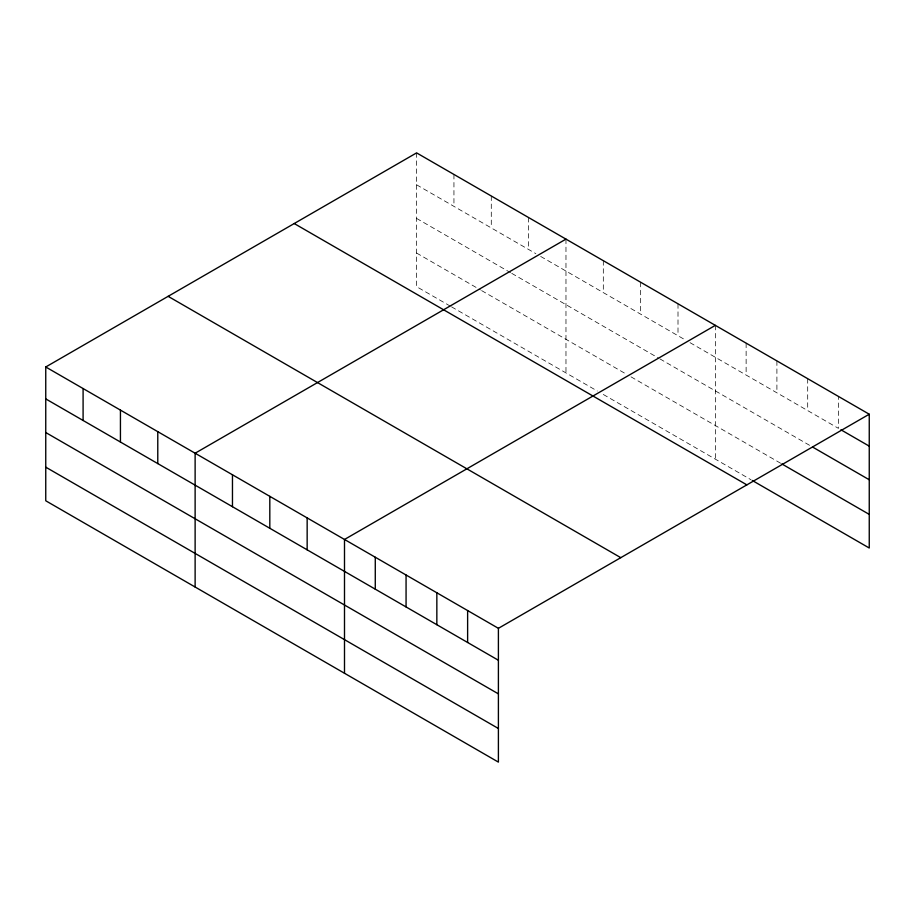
<?xml version="1.0" encoding="UTF-8"?>
<svg xmlns="http://www.w3.org/2000/svg" width="915" height="915" viewBox="0 0 915 915"><rect width="100%" height="100%" fill="white"/><g stroke="black" fill="none" stroke-linecap="round" stroke-linejoin="round"><path stroke-width="0.69" stroke-dasharray="4.58 3.43" d="M450.329 306.148L416.6 286.681L416.6 152.885M416.6 184.807L535.858 253.661M540.674 256.44L685.232 339.9M690.047 342.679L838.472 428.369L838.472 396.447M416.6 218.422L510.559 272.67M511.76 273.368L658.731 358.211M659.932 358.909L811.388 446.348M416.6 253.055L480.444 289.918M481.645 290.615L626.203 374.075M631.018 376.854L780.598 463.219M451.53 306.845L597.289 391.002M603.317 394.479L751.055 479.769M807.693 378.673L807.693 410.595M776.904 360.899L776.904 392.832M746.125 343.136L746.125 375.059M715.347 325.363L715.347 459.158M678.004 303.803L678.004 335.725M640.66 282.243L640.66 314.165M603.317 260.683L603.317 292.606M565.973 239.124L565.973 372.92M528.63 217.564L528.63 249.486M491.286 196.004L491.286 227.927M453.943 174.445L453.943 206.367"/><path stroke-width="1.37" d="M45.75 366.984L498.401 628.319L498.401 762.115L45.75 500.779L45.75 366.984L416.6 152.885L869.25 414.221L869.25 548.016L752.29 480.489M565.973 239.124L195.124 453.222L195.124 587.03M715.347 325.363L344.498 539.473L344.498 673.268M498.401 628.319L869.25 414.221M840.931 429.787L869.25 446.143M812.612 447.058L869.25 479.757M781.833 463.928L869.25 514.39M294.218 223.535L746.869 484.87M168.131 296.334L620.782 557.67M45.75 398.906L498.401 660.253M45.75 432.532L498.401 693.867M45.75 467.165L498.401 728.5M467.622 610.557L467.622 642.479M436.844 592.783L436.844 624.705M406.066 575.009L406.066 606.931M375.276 557.235L375.276 589.168M307.154 517.913L307.154 549.835M269.811 496.353L269.811 528.275M232.467 474.794L232.467 506.716M157.78 431.663L157.78 463.596M120.437 410.103L120.437 442.037M83.093 388.543L83.093 420.477"/></g></svg>
